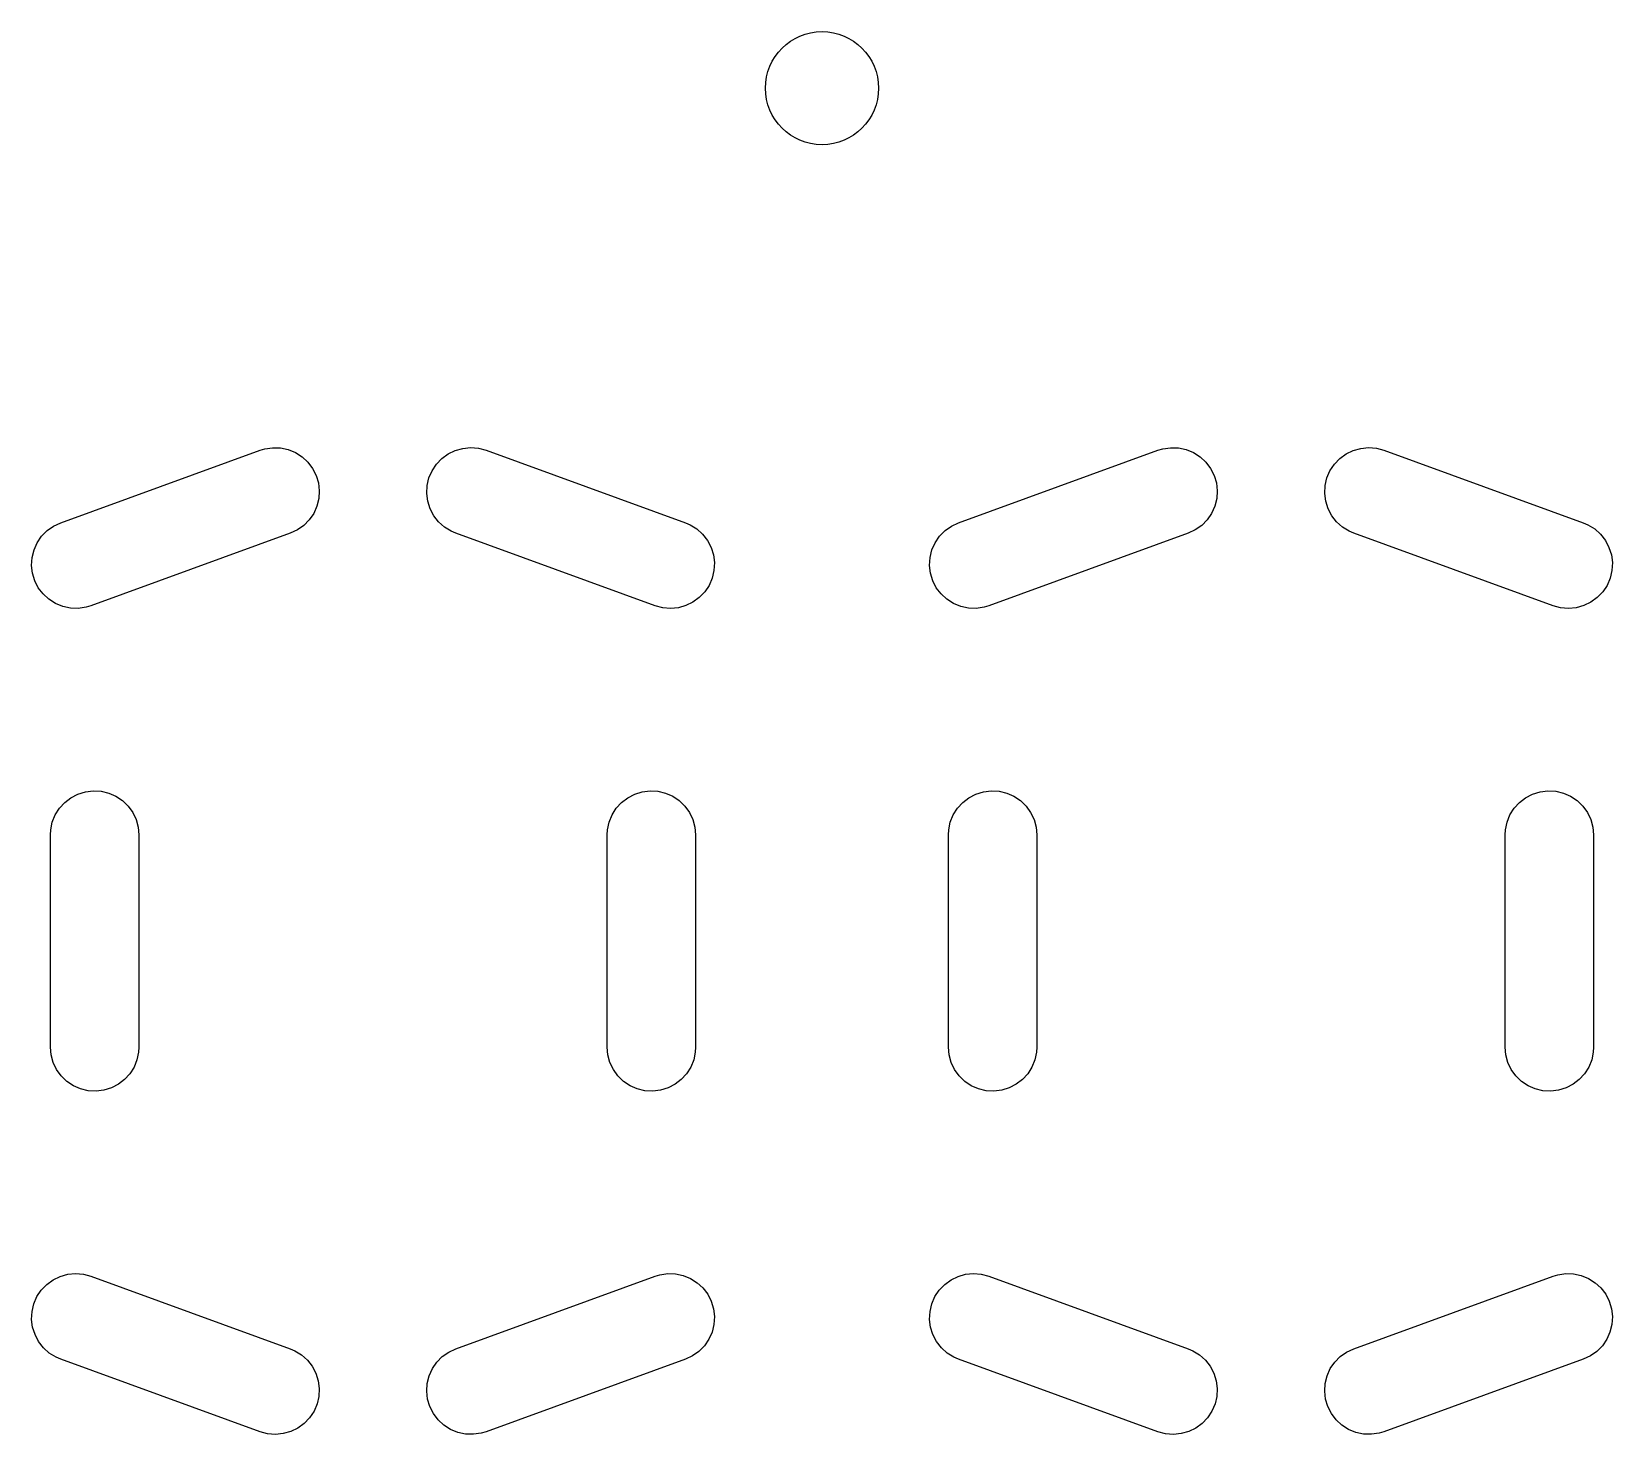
# Model space of a CAD drawing. Extents: x 15 to 417, y -164 to -100.
# Drawn here: x 269.74 to 314.46, y -140.96 to -101.27 of the extents above; entities that cross this region are included whole.
import ezdxf

# ---------------------------------------------------------------- set-up
doc = ezdxf.new("R2010")
doc.units = 0
doc.layers.add('BLACK', color=7, linetype='CONTINUOUS')

msp = doc.modelspace()

# ---------------------------------------------------------------- linework, layer by layer
at = {"layer": 'BLACK', "linetype": 'CONTINUOUS'}
for p, q in [((270.565, -115.167), (276.204, -113.115)), ((276.204, -113.115), (276.341, -113.074)), ((276.341, -113.074), (276.561, -113.042)), ((276.561, -113.042), (276.783, -113.049)), ((276.783, -113.049), (277.001, -113.096)), ((277.001, -113.096), (277.206, -113.18)), ((281.525, -113.218), (281.725, -113.121)), ((281.725, -113.121), (281.939, -113.061)), ((281.939, -113.061), (282.16, -113.04)), ((282.16, -113.04), (282.382, -113.058)), ((282.382, -113.058), (282.596, -113.115)), ((282.596, -113.115), (288.235, -115.167)), ((295.965, -115.167), (301.604, -113.115)), ((301.604, -113.115), (301.741, -113.074)), ((301.741, -113.074), (301.961, -113.042)), ((301.961, -113.042), (302.183, -113.049)), ((302.183, -113.049), (302.401, -113.096)), ((302.401, -113.096), (302.606, -113.18)), ((306.925, -113.218), (307.125, -113.121)), ((307.125, -113.121), (307.339, -113.061)), ((307.339, -113.061), (307.56, -113.04)), ((307.56, -113.04), (307.782, -113.058)), ((307.782, -113.058), (307.996, -113.115)), ((307.996, -113.115), (313.635, -115.167)), ((277.206, -113.18), (277.394, -113.3)), ((277.394, -113.3), (277.557, -113.45)), ((277.557, -113.45), (277.691, -113.628)), ((281.069, -113.695), (281.192, -113.51)), ((281.192, -113.51), (281.346, -113.349)), ((281.346, -113.349), (281.525, -113.218)), ((302.606, -113.18), (302.794, -113.3)), ((302.794, -113.3), (302.957, -113.45)), ((302.957, -113.45), (303.091, -113.628)), ((306.469, -113.695), (306.592, -113.51)), ((306.592, -113.51), (306.746, -113.349)), ((306.746, -113.349), (306.925, -113.218)), ((277.691, -113.628), (277.792, -113.826)), ((277.792, -113.826), (277.856, -114.039)), ((280.931, -114.116), (280.981, -113.9)), ((280.981, -113.9), (281.069, -113.695)), ((303.091, -113.628), (303.192, -113.826)), ((303.192, -113.826), (303.256, -114.039)), ((306.331, -114.116), (306.381, -113.9)), ((306.381, -113.9), (306.469, -113.695)), ((277.856, -114.039), (277.881, -114.259)), ((277.881, -114.259), (277.866, -114.481)), ((280.92, -114.338), (280.931, -114.116)), ((280.948, -114.558), (280.92, -114.338)), ((303.256, -114.039), (303.281, -114.259)), ((303.281, -114.259), (303.266, -114.481)), ((306.32, -114.338), (306.331, -114.116)), ((306.348, -114.558), (306.32, -114.338)), ((277.722, -114.9), (277.597, -115.083)), ((277.813, -114.697), (277.722, -114.9)), ((277.866, -114.481), (277.813, -114.697)), ((281.015, -114.77), (280.948, -114.558)), ((281.118, -114.967), (281.015, -114.77)), ((303.122, -114.9), (302.997, -115.083)), ((303.213, -114.697), (303.122, -114.9)), ((303.266, -114.481), (303.213, -114.697)), ((306.415, -114.77), (306.348, -114.558)), ((306.518, -114.967), (306.415, -114.77)), ((270.183, -115.39), (270.364, -115.262)), ((270.364, -115.262), (270.565, -115.167)), ((277.441, -115.242), (277.26, -115.37)), ((277.597, -115.083), (277.441, -115.242)), ((281.255, -115.142), (281.118, -114.967)), ((281.42, -115.291), (281.255, -115.142)), ((281.609, -115.408), (281.42, -115.291)), ((288.235, -115.167), (288.367, -115.224)), ((288.367, -115.224), (288.556, -115.341)), ((288.556, -115.341), (288.721, -115.49)), ((295.583, -115.39), (295.764, -115.262)), ((295.764, -115.262), (295.965, -115.167)), ((302.841, -115.242), (302.66, -115.37)), ((302.997, -115.083), (302.841, -115.242)), ((306.655, -115.142), (306.518, -114.967)), ((306.82, -115.291), (306.655, -115.142)), ((307.009, -115.408), (306.82, -115.291)), ((313.635, -115.167), (313.767, -115.224)), ((313.767, -115.224), (313.956, -115.341)), ((313.956, -115.341), (314.121, -115.49)), ((269.811, -115.935), (269.902, -115.732)), ((269.902, -115.732), (270.027, -115.549)), ((270.027, -115.549), (270.183, -115.39)), ((277.059, -115.465), (271.42, -117.517)), ((277.26, -115.37), (277.059, -115.465)), ((281.741, -115.465), (281.609, -115.408)), ((287.38, -117.517), (281.741, -115.465)), ((288.721, -115.49), (288.858, -115.665)), ((288.858, -115.665), (288.961, -115.862)), ((295.211, -115.935), (295.302, -115.732)), ((295.302, -115.732), (295.427, -115.549)), ((295.427, -115.549), (295.583, -115.39)), ((302.459, -115.465), (296.82, -117.517)), ((302.66, -115.37), (302.459, -115.465)), ((307.141, -115.465), (307.009, -115.408)), ((312.78, -117.517), (307.141, -115.465)), ((314.121, -115.49), (314.258, -115.665)), ((314.258, -115.665), (314.361, -115.862)), ((269.743, -116.373), (269.758, -116.151)), ((269.758, -116.151), (269.811, -115.935)), ((288.961, -115.862), (289.028, -116.074)), ((289.028, -116.074), (289.056, -116.294)), ((295.143, -116.373), (295.158, -116.151)), ((295.158, -116.151), (295.211, -115.935)), ((314.361, -115.862), (314.428, -116.074)), ((314.428, -116.074), (314.456, -116.294)), ((269.768, -116.593), (269.743, -116.373)), ((269.832, -116.806), (269.768, -116.593)), ((289.045, -116.516), (288.995, -116.732)), ((289.056, -116.294), (289.045, -116.516)), ((295.168, -116.593), (295.143, -116.373)), ((295.232, -116.806), (295.168, -116.593)), ((314.445, -116.516), (314.395, -116.732)), ((314.456, -116.294), (314.445, -116.516)), ((269.933, -117.004), (269.832, -116.806)), ((270.067, -117.182), (269.933, -117.004)), ((288.784, -117.122), (288.63, -117.283)), ((288.907, -116.937), (288.784, -117.122)), ((288.995, -116.732), (288.907, -116.937)), ((295.333, -117.004), (295.232, -116.806)), ((295.467, -117.182), (295.333, -117.004)), ((314.184, -117.122), (314.03, -117.283)), ((314.307, -116.937), (314.184, -117.122)), ((314.395, -116.732), (314.307, -116.937)), ((270.23, -117.332), (270.067, -117.182)), ((270.418, -117.452), (270.23, -117.332)), ((270.623, -117.536), (270.418, -117.452)), ((270.841, -117.583), (270.623, -117.536)), ((271.063, -117.59), (270.841, -117.583)), ((271.283, -117.558), (271.063, -117.59)), ((271.42, -117.517), (271.283, -117.558)), ((287.594, -117.574), (287.38, -117.517)), ((287.816, -117.592), (287.594, -117.574)), ((288.037, -117.571), (287.816, -117.592)), ((288.251, -117.511), (288.037, -117.571)), ((288.451, -117.414), (288.251, -117.511)), ((288.63, -117.283), (288.451, -117.414)), ((295.63, -117.332), (295.467, -117.182)), ((295.818, -117.452), (295.63, -117.332)), ((296.023, -117.536), (295.818, -117.452)), ((296.241, -117.583), (296.023, -117.536)), ((296.463, -117.59), (296.241, -117.583)), ((296.683, -117.558), (296.463, -117.59)), ((296.82, -117.517), (296.683, -117.558)), ((312.994, -117.574), (312.78, -117.517)), ((313.216, -117.592), (312.994, -117.574)), ((313.437, -117.571), (313.216, -117.592)), ((313.651, -117.511), (313.437, -117.571)), ((313.851, -117.414), (313.651, -117.511)), ((314.03, -117.283), (313.851, -117.414)), ((270.68, -123.08), (270.856, -122.945)), ((270.856, -122.945), (271.054, -122.843)), ((271.054, -122.843), (271.266, -122.777)), ((271.266, -122.777), (271.487, -122.751)), ((271.487, -122.751), (271.709, -122.763)), ((271.709, -122.763), (271.925, -122.815)), ((271.925, -122.815), (272.128, -122.905)), ((272.128, -122.905), (272.313, -123.029)), ((286.428, -123.08), (286.604, -122.945)), ((286.604, -122.945), (286.802, -122.843)), ((286.802, -122.843), (287.014, -122.777)), ((287.014, -122.777), (287.235, -122.751)), ((287.235, -122.751), (287.457, -122.763)), ((287.457, -122.763), (287.673, -122.815)), ((287.673, -122.815), (287.876, -122.905)), ((287.876, -122.905), (288.061, -123.029)), ((296.08, -123.08), (296.256, -122.945)), ((296.256, -122.945), (296.454, -122.843)), ((296.454, -122.843), (296.666, -122.777)), ((296.666, -122.777), (296.887, -122.751)), ((296.887, -122.751), (297.109, -122.763)), ((297.109, -122.763), (297.325, -122.815)), ((297.325, -122.815), (297.528, -122.905)), ((297.528, -122.905), (297.713, -123.029)), ((311.828, -123.08), (312.004, -122.945)), ((312.004, -122.945), (312.202, -122.843)), ((312.202, -122.843), (312.414, -122.777)), ((312.414, -122.777), (312.635, -122.751)), ((312.635, -122.751), (312.857, -122.763)), ((312.857, -122.763), (313.073, -122.815)), ((313.073, -122.815), (313.276, -122.905)), ((313.276, -122.905), (313.461, -123.029)), ((270.412, -123.433), (270.53, -123.244)), ((270.53, -123.244), (270.68, -123.08)), ((272.313, -123.029), (272.472, -123.183)), ((272.472, -123.183), (272.602, -123.364)), ((272.602, -123.364), (272.698, -123.564)), ((286.16, -123.433), (286.278, -123.244)), ((286.278, -123.244), (286.428, -123.08)), ((288.061, -123.029), (288.22, -123.183)), ((288.22, -123.183), (288.35, -123.364)), ((288.35, -123.364), (288.446, -123.564)), ((295.812, -123.433), (295.93, -123.244)), ((295.93, -123.244), (296.08, -123.08)), ((297.713, -123.029), (297.872, -123.183)), ((297.872, -123.183), (298.002, -123.364)), ((298.002, -123.364), (298.098, -123.564)), ((311.56, -123.433), (311.678, -123.244)), ((311.678, -123.244), (311.828, -123.08)), ((313.461, -123.029), (313.62, -123.183)), ((313.62, -123.183), (313.75, -123.364)), ((313.75, -123.364), (313.846, -123.564)), ((270.276, -124), (270.284, -123.856)), ((270.284, -123.856), (270.329, -123.639)), ((270.329, -123.639), (270.412, -123.433)), ((272.698, -123.564), (272.756, -123.779)), ((272.756, -123.779), (272.776, -124)), ((286.024, -124), (286.032, -123.856)), ((286.032, -123.856), (286.077, -123.639)), ((286.077, -123.639), (286.16, -123.433)), ((288.446, -123.564), (288.504, -123.779)), ((288.504, -123.779), (288.524, -124)), ((295.676, -124), (295.684, -123.856)), ((295.684, -123.856), (295.729, -123.639)), ((295.729, -123.639), (295.812, -123.433)), ((298.098, -123.564), (298.156, -123.779)), ((298.156, -123.779), (298.176, -124)), ((311.424, -124), (311.432, -123.856)), ((311.432, -123.856), (311.477, -123.639)), ((311.477, -123.639), (311.56, -123.433)), ((313.846, -123.564), (313.904, -123.779)), ((313.904, -123.779), (313.924, -124)), ((270.276, -130), (270.276, -124)), ((272.776, -124), (272.776, -130)), ((286.024, -130), (286.024, -124)), ((288.524, -124), (288.524, -130)), ((295.676, -130), (295.676, -124)), ((298.176, -124), (298.176, -130)), ((311.424, -130), (311.424, -124)), ((313.924, -124), (313.924, -130)), ((270.296, -130.221), (270.276, -130)), ((272.776, -130), (272.768, -130.144)), ((286.044, -130.221), (286.024, -130)), ((288.524, -130), (288.516, -130.144)), ((295.696, -130.221), (295.676, -130)), ((298.176, -130), (298.168, -130.144)), ((311.444, -130.221), (311.424, -130)), ((313.924, -130), (313.916, -130.144)), ((270.354, -130.436), (270.296, -130.221)), ((270.45, -130.636), (270.354, -130.436)), ((272.723, -130.361), (272.64, -130.567)), ((272.768, -130.144), (272.723, -130.361)), ((286.102, -130.436), (286.044, -130.221)), ((286.198, -130.636), (286.102, -130.436)), ((288.471, -130.361), (288.388, -130.567)), ((288.516, -130.144), (288.471, -130.361)), ((295.754, -130.436), (295.696, -130.221)), ((295.85, -130.636), (295.754, -130.436)), ((298.123, -130.361), (298.04, -130.567)), ((298.168, -130.144), (298.123, -130.361)), ((311.502, -130.436), (311.444, -130.221)), ((311.598, -130.636), (311.502, -130.436)), ((313.871, -130.361), (313.788, -130.567)), ((313.916, -130.144), (313.871, -130.361)), ((270.58, -130.817), (270.45, -130.636)), ((270.739, -130.971), (270.58, -130.817)), ((270.924, -131.095), (270.739, -130.971)), ((272.372, -130.92), (272.196, -131.055)), ((272.522, -130.756), (272.372, -130.92)), ((272.64, -130.567), (272.522, -130.756)), ((286.328, -130.817), (286.198, -130.636)), ((286.487, -130.971), (286.328, -130.817)), ((286.672, -131.095), (286.487, -130.971)), ((288.12, -130.92), (287.944, -131.055)), ((288.27, -130.756), (288.12, -130.92)), ((288.388, -130.567), (288.27, -130.756)), ((295.98, -130.817), (295.85, -130.636)), ((296.139, -130.971), (295.98, -130.817)), ((296.324, -131.095), (296.139, -130.971)), ((297.772, -130.92), (297.596, -131.055)), ((297.922, -130.756), (297.772, -130.92)), ((298.04, -130.567), (297.922, -130.756)), ((311.728, -130.817), (311.598, -130.636)), ((311.887, -130.971), (311.728, -130.817)), ((312.072, -131.095), (311.887, -130.971)), ((313.52, -130.92), (313.344, -131.055)), ((313.67, -130.756), (313.52, -130.92)), ((313.788, -130.567), (313.67, -130.756)), ((271.127, -131.185), (270.924, -131.095)), ((271.343, -131.237), (271.127, -131.185)), ((271.565, -131.249), (271.343, -131.237)), ((271.786, -131.223), (271.565, -131.249)), ((271.998, -131.157), (271.786, -131.223)), ((272.196, -131.055), (271.998, -131.157)), ((286.875, -131.185), (286.672, -131.095)), ((287.091, -131.237), (286.875, -131.185)), ((287.313, -131.249), (287.091, -131.237)), ((287.534, -131.223), (287.313, -131.249)), ((287.746, -131.157), (287.534, -131.223)), ((287.944, -131.055), (287.746, -131.157)), ((296.527, -131.185), (296.324, -131.095)), ((296.743, -131.237), (296.527, -131.185)), ((296.965, -131.249), (296.743, -131.237)), ((297.186, -131.223), (296.965, -131.249)), ((297.398, -131.157), (297.186, -131.223)), ((297.596, -131.055), (297.398, -131.157)), ((312.275, -131.185), (312.072, -131.095)), ((312.491, -131.237), (312.275, -131.185)), ((312.713, -131.249), (312.491, -131.237)), ((312.934, -131.223), (312.713, -131.249)), ((313.146, -131.157), (312.934, -131.223)), ((313.344, -131.055), (313.146, -131.157)), ((270.016, -136.878), (270.17, -136.717)), ((270.17, -136.717), (270.349, -136.586)), ((270.349, -136.586), (270.549, -136.489)), ((270.549, -136.489), (270.763, -136.429)), ((270.763, -136.429), (270.984, -136.408)), ((270.984, -136.408), (271.206, -136.426)), ((271.206, -136.426), (271.42, -136.483)), ((271.42, -136.483), (277.059, -138.535)), ((281.741, -138.535), (287.38, -136.483)), ((287.38, -136.483), (287.517, -136.442)), ((287.517, -136.442), (287.737, -136.41)), ((287.737, -136.41), (287.959, -136.417)), ((287.959, -136.417), (288.177, -136.464)), ((288.177, -136.464), (288.382, -136.548)), ((288.382, -136.548), (288.57, -136.668)), ((288.57, -136.668), (288.733, -136.818)), ((288.733, -136.818), (288.867, -136.996)), ((295.416, -136.878), (295.57, -136.717)), ((295.57, -136.717), (295.749, -136.586)), ((295.749, -136.586), (295.949, -136.489)), ((295.949, -136.489), (296.163, -136.429)), ((296.163, -136.429), (296.384, -136.408)), ((296.384, -136.408), (296.606, -136.426)), ((296.606, -136.426), (296.82, -136.483)), ((296.82, -136.483), (302.459, -138.535)), ((307.141, -138.535), (312.78, -136.483)), ((312.78, -136.483), (312.917, -136.442)), ((312.917, -136.442), (313.137, -136.41)), ((313.137, -136.41), (313.359, -136.417)), ((313.359, -136.417), (313.577, -136.464)), ((313.577, -136.464), (313.782, -136.548)), ((313.782, -136.548), (313.97, -136.668)), ((313.97, -136.668), (314.133, -136.818)), ((314.133, -136.818), (314.267, -136.996)), ((269.755, -137.484), (269.805, -137.268)), ((269.805, -137.268), (269.893, -137.063)), ((269.893, -137.063), (270.016, -136.878)), ((288.867, -136.996), (288.968, -137.194)), ((288.968, -137.194), (289.032, -137.407)), ((295.155, -137.484), (295.205, -137.268)), ((295.205, -137.268), (295.293, -137.063)), ((295.293, -137.063), (295.416, -136.878)), ((314.267, -136.996), (314.368, -137.194)), ((314.368, -137.194), (314.432, -137.407)), ((269.744, -137.706), (269.755, -137.484)), ((269.772, -137.926), (269.744, -137.706)), ((289.032, -137.407), (289.057, -137.627)), ((289.057, -137.627), (289.042, -137.849)), ((295.144, -137.706), (295.155, -137.484)), ((295.172, -137.926), (295.144, -137.706)), ((314.432, -137.407), (314.457, -137.627)), ((314.457, -137.627), (314.442, -137.849)), ((269.839, -138.138), (269.772, -137.926)), ((269.942, -138.335), (269.839, -138.138)), ((288.989, -138.065), (288.898, -138.268)), ((289.042, -137.849), (288.989, -138.065)), ((295.239, -138.138), (295.172, -137.926)), ((295.342, -138.335), (295.239, -138.138)), ((314.389, -138.065), (314.298, -138.268)), ((314.442, -137.849), (314.389, -138.065)), ((270.079, -138.51), (269.942, -138.335)), ((270.244, -138.659), (270.079, -138.51)), ((277.059, -138.535), (277.191, -138.592)), ((277.191, -138.592), (277.38, -138.709)), ((281.54, -138.63), (281.741, -138.535)), ((288.617, -138.61), (288.436, -138.738)), ((288.773, -138.451), (288.617, -138.61)), ((288.898, -138.268), (288.773, -138.451)), ((295.479, -138.51), (295.342, -138.335)), ((295.644, -138.659), (295.479, -138.51)), ((302.459, -138.535), (302.591, -138.592)), ((302.591, -138.592), (302.78, -138.709)), ((306.94, -138.63), (307.141, -138.535)), ((314.017, -138.61), (313.836, -138.738)), ((314.173, -138.451), (314.017, -138.61)), ((314.298, -138.268), (314.173, -138.451)), ((270.433, -138.776), (270.244, -138.659)), ((270.565, -138.833), (270.433, -138.776)), ((276.204, -140.885), (270.565, -138.833)), ((277.38, -138.709), (277.545, -138.858)), ((277.545, -138.858), (277.682, -139.033)), ((277.682, -139.033), (277.785, -139.23)), ((281.078, -139.1), (281.203, -138.917)), ((281.203, -138.917), (281.359, -138.758)), ((281.359, -138.758), (281.54, -138.63)), ((288.235, -138.833), (282.596, -140.885)), ((288.436, -138.738), (288.235, -138.833)), ((295.833, -138.776), (295.644, -138.659)), ((295.965, -138.833), (295.833, -138.776)), ((301.604, -140.885), (295.965, -138.833)), ((302.78, -138.709), (302.945, -138.858)), ((302.945, -138.858), (303.082, -139.033)), ((303.082, -139.033), (303.185, -139.23)), ((306.478, -139.1), (306.603, -138.917)), ((306.603, -138.917), (306.759, -138.758)), ((306.759, -138.758), (306.94, -138.63)), ((313.635, -138.833), (307.996, -140.885)), ((313.836, -138.738), (313.635, -138.833)), ((277.785, -139.23), (277.852, -139.442)), ((277.852, -139.442), (277.88, -139.662)), ((280.934, -139.519), (280.987, -139.303)), ((280.987, -139.303), (281.078, -139.1)), ((303.185, -139.23), (303.252, -139.442)), ((303.252, -139.442), (303.28, -139.662)), ((306.334, -139.519), (306.387, -139.303)), ((306.387, -139.303), (306.478, -139.1)), ((277.869, -139.884), (277.819, -140.1)), ((277.88, -139.662), (277.869, -139.884)), ((280.919, -139.741), (280.934, -139.519)), ((280.944, -139.961), (280.919, -139.741)), ((303.269, -139.884), (303.219, -140.1)), ((303.28, -139.662), (303.269, -139.884)), ((306.319, -139.741), (306.334, -139.519)), ((306.344, -139.961), (306.319, -139.741)), ((277.731, -140.305), (277.608, -140.49)), ((277.819, -140.1), (277.731, -140.305)), ((281.008, -140.174), (280.944, -139.961)), ((281.109, -140.372), (281.008, -140.174)), ((281.243, -140.55), (281.109, -140.372)), ((303.131, -140.305), (303.008, -140.49)), ((303.219, -140.1), (303.131, -140.305)), ((306.408, -140.174), (306.344, -139.961)), ((306.509, -140.372), (306.408, -140.174)), ((306.643, -140.55), (306.509, -140.372)), ((277.275, -140.782), (277.075, -140.879)), ((277.454, -140.651), (277.275, -140.782)), ((277.608, -140.49), (277.454, -140.651)), ((281.406, -140.7), (281.243, -140.55)), ((281.594, -140.82), (281.406, -140.7)), ((281.799, -140.904), (281.594, -140.82)), ((302.675, -140.782), (302.475, -140.879)), ((302.854, -140.651), (302.675, -140.782)), ((303.008, -140.49), (302.854, -140.651)), ((306.806, -140.7), (306.643, -140.55)), ((306.994, -140.82), (306.806, -140.7)), ((307.199, -140.904), (306.994, -140.82)), ((276.418, -140.942), (276.204, -140.885)), ((276.64, -140.96), (276.418, -140.942)), ((276.861, -140.939), (276.64, -140.96)), ((277.075, -140.879), (276.861, -140.939)), ((282.017, -140.951), (281.799, -140.904)), ((282.239, -140.958), (282.017, -140.951)), ((282.459, -140.926), (282.239, -140.958)), ((282.596, -140.885), (282.459, -140.926)), ((301.818, -140.942), (301.604, -140.885)), ((302.04, -140.96), (301.818, -140.942)), ((302.261, -140.939), (302.04, -140.96)), ((302.475, -140.879), (302.261, -140.939)), ((307.417, -140.951), (307.199, -140.904)), ((307.639, -140.958), (307.417, -140.951)), ((307.859, -140.926), (307.639, -140.958)), ((307.996, -140.885), (307.859, -140.926))]:
    msp.add_line(p, q, dxfattribs=at)
at = {"layer": 'BLACK'}
msp.add_circle((292.1, -102.87), 1.6, dxfattribs=at)

doc.saveas('drawing.dxf')
